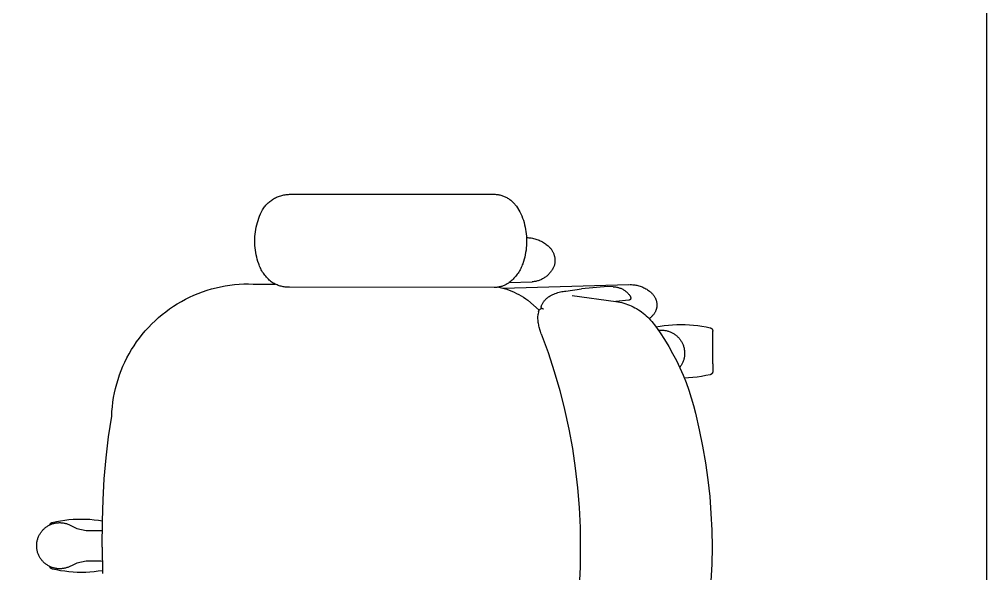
# Model space of a CAD drawing. Header units: inches. Extents: x 4 to 2210, y 3 to 2073.
# Drawn here: x 1208.92 to 1239.26, y 1968.2 to 1985.59 of the extents above; entities that cross this region are included whole.
import ezdxf

# ---------------------------------------------------------------- set-up
doc = ezdxf.new("R2010")
doc.units = ezdxf.units.IN
doc.header["$MEASUREMENT"] = 0
doc.layers.add('Planon_construction', color=253, linetype='Continuous')
doc.layers.add('Planon_workspace', color=210, linetype='Continuous')

# ---------------------------------------------------------------- blocks, each defined once
blk = doc.blocks.new('8 person table')
at = {"layer": 'Planon_construction'}
for p, q in [((654.43, 1049.64, 0), (655.03, 1050.01, 0)), ((655.03, 1050.01, 0), (655.64, 1050.36, 0)), ((655.64, 1050.36, 0), (656.26, 1050.69, 0)), ((656.26, 1050.69, 0), (656.89, 1050.99, 0)), ((656.89, 1050.99, 0), (657.53, 1051.28, 0)), ((657.53, 1051.28, 0), (658.18, 1051.54, 0)), ((658.18, 1051.54, 0), (658.84, 1051.77, 0)), ((658.84, 1051.77, 0), (659.51, 1051.99, 0)), ((659.51, 1051.99, 0), (660.18, 1052.18, 0)), ((660.18, 1052.18, 0), (660.86, 1052.35, 0)), ((660.86, 1052.35, 0), (661.55, 1052.5, 0)), ((661.55, 1052.5, 0), (662.24, 1052.62, 0)), ((662.24, 1052.62, 0), (662.93, 1052.71, 0)), ((662.93, 1052.71, 0), (663.63, 1052.79, 0)), ((663.63, 1052.79, 0), (664.33, 1052.84, 0)), ((664.33, 1052.84, 0), (665.03, 1052.86, 0)), ((665.03, 1052.86, 0), (793.5, 1052.91, 0)), ((793.5, 1052.91, 0), (794.08, 1052.89, 0)), ((794.08, 1052.89, 0), (794.67, 1052.84, 0)), ((794.67, 1052.84, 0), (795.25, 1052.78, 0)), ((795.25, 1052.78, 0), (795.83, 1052.69, 0)), ((795.83, 1052.69, 0), (796.4, 1052.59, 0)), ((796.4, 1052.59, 0), (796.98, 1052.46, 0)), ((796.98, 1052.46, 0), (797.55, 1052.32, 0)), ((797.55, 1052.32, 0), (798.11, 1052.16, 0)), ((798.11, 1052.16, 0), (798.67, 1051.97, 0)), ((798.67, 1051.97, 0), (799.22, 1051.77, 0)), ((799.22, 1051.77, 0), (799.76, 1051.56, 0)), ((799.76, 1051.56, 0), (800.3, 1051.32, 0)), ((800.3, 1051.32, 0), (800.82, 1051.07, 0)), ((800.82, 1051.07, 0), (801.34, 1050.79, 0)), ((801.34, 1050.79, 0), (801.85, 1050.5, 0)), ((801.85, 1050.5, 0), (802.35, 1050.2, 0)), ((802.35, 1050.2, 0), (802.84, 1049.87, 0)), ((802.84, 1049.87, 0), (803.32, 1049.53, 0)), ((648.11, 1043.18, 0), (648.49, 1043.77, 0)), ((648.49, 1043.77, 0), (648.89, 1044.35, 0)), ((648.89, 1044.35, 0), (649.3, 1044.91, 0)), ((649.3, 1044.91, 0), (649.74, 1045.46, 0)), ((649.74, 1045.46, 0), (650.19, 1046, 0)), ((650.19, 1046, 0), (650.67, 1046.52, 0)), ((650.67, 1046.52, 0), (651.16, 1047.02, 0)), ((651.16, 1047.02, 0), (651.66, 1047.5, 0)), ((651.66, 1047.5, 0), (652.19, 1047.97, 0)), ((652.19, 1047.97, 0), (652.73, 1048.41, 0)), ((652.73, 1048.41, 0), (653.28, 1048.84, 0)), ((653.28, 1048.84, 0), (653.85, 1049.25, 0)), ((653.85, 1049.25, 0), (654.43, 1049.64, 0)), ((803.32, 1049.53, 0), (803.78, 1049.18, 0)), ((803.78, 1049.18, 0), (804.24, 1048.81, 0)), ((804.24, 1048.81, 0), (804.68, 1048.42, 0)), ((804.68, 1048.42, 0), (805.1, 1048.02, 0)), ((805.1, 1048.02, 0), (805.52, 1047.61, 0)), ((805.52, 1047.61, 0), (805.92, 1047.18, 0)), ((805.92, 1047.18, 0), (806.3, 1046.74, 0)), ((806.3, 1046.74, 0), (806.67, 1046.28, 0)), ((806.67, 1046.28, 0), (807.03, 1045.82, 0)), ((807.03, 1045.82, 0), (807.37, 1045.34, 0)), ((807.37, 1045.34, 0), (809.51, 1041.96, 0)), ((645.28, 1036.48, 0), (645.75, 1037.86, 0)), ((645.75, 1037.86, 0), (646.27, 1039.22, 0)), ((646.27, 1039.22, 0), (646.84, 1040.56, 0)), ((646.84, 1040.56, 0), (647.46, 1041.88, 0)), ((647.46, 1041.88, 0), (648.11, 1043.18, 0)), ((809.51, 1041.96, 0), (810.13, 1040.63, 0)), ((810.13, 1040.63, 0), (810.7, 1039.29, 0)), ((810.7, 1039.29, 0), (811.22, 1037.93, 0)), ((811.22, 1037.93, 0), (811.7, 1036.55, 0)), ((643.88, 1030.83, 0), (644.15, 1032.26, 0)), ((644.15, 1032.26, 0), (644.48, 1033.68, 0)), ((644.48, 1033.68, 0), (644.86, 1035.09, 0)), ((644.86, 1035.09, 0), (645.28, 1036.48, 0)), ((811.7, 1036.55, 0), (812.13, 1035.15, 0)), ((812.13, 1035.15, 0), (812.51, 1033.74, 0)), ((812.51, 1033.74, 0), (812.84, 1032.32, 0)), ((812.84, 1032.32, 0), (813.12, 1030.89, 0)), ((643.26, 1025.04, 0), (643.34, 1026.5, 0)), ((643.34, 1026.5, 0), (643.47, 1027.95, 0)), ((643.47, 1027.95, 0), (643.65, 1029.39, 0)), ((643.65, 1029.39, 0), (643.88, 1030.83, 0)), ((813.12, 1030.89, 0), (813.35, 1029.44, 0)), ((813.35, 1029.44, 0), (813.53, 1028, 0)), ((813.53, 1028, 0), (813.66, 1026.54, 0)), ((813.66, 1026.54, 0), (813.74, 1025.08, 0)), ((813.71, 1025.73, 0), (814.45, 1025.7, 0)), ((814.45, 1025.7, 0), (815.19, 1025.64, 0)), ((815.19, 1025.64, 0), (815.92, 1025.56, 0)), ((815.92, 1025.56, 0), (816.66, 1025.46, 0)), ((816.66, 1025.46, 0), (817.39, 1025.33, 0)), ((643.24, 1023.59, 0), (643.26, 1025.04, 0)), ((643.26, 1022.13, 0), (643.24, 1023.59, 0)), ((643.34, 1020.68, 0), (643.26, 1022.13, 0)), ((643.46, 1019.23, 0), (643.34, 1020.68, 0)), ((813.67, 1020.71, 0), (813.54, 1019.25, 0)), ((813.74, 1022.16, 0), (813.67, 1020.71, 0)), ((813.74, 1025.08, 0), (813.76, 1023.62, 0)), ((813.76, 1023.62, 0), (813.74, 1022.16, 0)), ((817.39, 1025.33, 0), (818.11, 1025.17, 0)), ((818.11, 1025.17, 0), (818.83, 1024.99, 0)), ((818.83, 1024.99, 0), (819.54, 1024.78, 0)), ((819.54, 1024.78, 0), (820.25, 1024.55, 0)), ((820.25, 1024.55, 0), (820.94, 1024.3, 0)), ((820.94, 1024.3, 0), (821.63, 1024.02, 0)), ((821.63, 1024.02, 0), (822.31, 1023.72, 0)), ((822.31, 1023.72, 0), (822.98, 1023.39, 0)), ((822.98, 1023.39, 0), (823.63, 1023.05, 0)), ((823.63, 1023.05, 0), (824.27, 1022.68, 0)), ((824.27, 1022.68, 0), (824.9, 1022.29, 0)), ((824.9, 1022.29, 0), (825.52, 1021.87, 0)), ((825.52, 1021.87, 0), (826.12, 1021.44, 0)), ((826.12, 1021.44, 0), (826.7, 1020.98, 0)), ((826.7, 1020.98, 0), (827.27, 1020.51, 0)), ((827.27, 1020.51, 0), (827.6, 1020.21, 0)), ((827.6, 1020.21, 0), (827.91, 1019.9, 0)), ((827.91, 1019.9, 0), (828.21, 1019.58, 0)), ((828.21, 1019.58, 0), (828.5, 1019.25, 0)), ((643.64, 1017.78, 0), (643.46, 1019.23, 0)), ((643.86, 1016.34, 0), (643.64, 1017.78, 0)), ((644.14, 1014.91, 0), (643.86, 1016.34, 0)), ((644.46, 1013.49, 0), (644.14, 1014.91, 0)), ((644.83, 1012.08, 0), (644.46, 1013.49, 0)), ((812.55, 1013.5, 0), (812.17, 1012.09, 0)), ((812.87, 1014.92, 0), (812.55, 1013.5, 0)), ((813.15, 1016.36, 0), (812.87, 1014.92, 0)), ((813.37, 1017.8, 0), (813.15, 1016.36, 0)), ((813.54, 1019.25, 0), (813.37, 1017.8, 0)), ((828.5, 1019.25, 0), (828.78, 1018.91, 0)), ((828.78, 1018.91, 0), (829.05, 1018.56, 0)), ((829.05, 1018.56, 0), (829.31, 1018.2, 0)), ((829.31, 1018.2, 0), (829.55, 1017.83, 0)), ((829.55, 1017.83, 0), (829.79, 1017.46, 0)), ((829.79, 1017.46, 0), (830.01, 1017.08, 0)), ((830.01, 1017.08, 0), (830.21, 1016.69, 0)), ((830.21, 1016.69, 0), (830.41, 1016.29, 0)), ((830.41, 1016.29, 0), (830.59, 1015.89, 0)), ((830.59, 1015.89, 0), (830.75, 1015.48, 0)), ((830.75, 1015.48, 0), (830.91, 1015.07, 0)), ((830.91, 1015.07, 0), (831.02, 1014.71, 0)), ((831.02, 1014.71, 0), (831.13, 1014.35, 0)), ((831.13, 1014.35, 0), (831.22, 1013.98, 0)), ((831.22, 1013.98, 0), (831.3, 1013.62, 0)), ((831.3, 1013.62, 0), (831.37, 1013.25, 0)), ((645.25, 1010.69, 0), (644.83, 1012.08, 0)), ((645.72, 1009.31, 0), (645.25, 1010.69, 0)), ((646, 1008.54, 0), (645.72, 1009.31, 0)), ((646.29, 1007.77, 0), (646, 1008.54, 0)), ((646.62, 1007.02, 0), (646.29, 1007.77, 0)), ((810.71, 1007.77, 0), (810.38, 1007.02, 0)), ((811.01, 1008.54, 0), (810.71, 1007.77, 0)), ((811.28, 1009.31, 0), (811.01, 1008.54, 0)), ((811.75, 1010.69, 0), (811.28, 1009.31, 0)), ((812.17, 1012.09, 0), (811.75, 1010.69, 0)), ((830.92, 1007.68, 0), (830.79, 1007.33, 0)), ((831.03, 1008.04, 0), (830.92, 1007.68, 0)), ((831.14, 1008.4, 0), (831.03, 1008.04, 0)), ((831.23, 1008.77, 0), (831.14, 1008.4, 0)), ((831.31, 1009.13, 0), (831.23, 1008.77, 0)), ((831.38, 1009.5, 0), (831.31, 1009.13, 0)), ((831.37, 1013.25, 0), (831.43, 1012.87, 0)), ((831.43, 1009.87, 0), (831.38, 1009.5, 0)), ((831.43, 1012.87, 0), (831.47, 1012.5, 0)), ((831.48, 1010.25, 0), (831.43, 1009.87, 0)), ((831.47, 1012.5, 0), (831.51, 1012.13, 0)), ((831.51, 1010.62, 0), (831.48, 1010.25, 0)), ((831.51, 1012.13, 0), (831.52, 1011.75, 0)), ((831.53, 1011, 0), (831.51, 1010.62, 0)), ((831.52, 1011.75, 0), (831.53, 1011.37, 0)), ((831.53, 1011.37, 0), (831.53, 1011, 0)), ((646.97, 1006.27, 0), (646.62, 1007.02, 0)), ((647.34, 1005.54, 0), (646.97, 1006.27, 0)), ((647.74, 1004.83, 0), (647.34, 1005.54, 0)), ((648.16, 1004.12, 0), (647.74, 1004.83, 0)), ((648.61, 1003.43, 0), (648.16, 1004.12, 0)), ((649.08, 1002.76, 0), (648.61, 1003.43, 0)), ((649.57, 1002.1, 0), (649.08, 1002.76, 0)), ((650.08, 1001.46, 0), (649.57, 1002.1, 0)), ((650.62, 1000.84, 0), (650.08, 1001.46, 0)), ((806.92, 1001.46, 0), (806.39, 1000.84, 0)), ((807.43, 1002.1, 0), (806.92, 1001.46, 0)), ((807.92, 1002.76, 0), (807.43, 1002.1, 0)), ((808.39, 1003.43, 0), (807.92, 1002.76, 0)), ((808.84, 1004.12, 0), (808.39, 1003.43, 0)), ((809.26, 1004.83, 0), (808.84, 1004.12, 0)), ((809.66, 1005.54, 0), (809.26, 1004.83, 0)), ((810.03, 1006.27, 0), (809.66, 1005.54, 0)), ((810.38, 1007.02, 0), (810.03, 1006.27, 0)), ((825.94, 1001.25, 0), (825.5, 1000.92, 0)), ((826.38, 1001.6, 0), (825.94, 1001.25, 0)), ((826.8, 1001.95, 0), (826.38, 1001.6, 0)), ((827.2, 1002.33, 0), (826.8, 1001.95, 0)), ((827.6, 1002.71, 0), (827.2, 1002.33, 0)), ((827.98, 1003.11, 0), (827.6, 1002.71, 0)), ((828.35, 1003.52, 0), (827.98, 1003.11, 0)), ((828.7, 1003.95, 0), (828.35, 1003.52, 0)), ((829.04, 1004.38, 0), (828.7, 1003.95, 0)), ((829.36, 1004.83, 0), (829.04, 1004.38, 0)), ((829.67, 1005.29, 0), (829.36, 1004.83, 0)), ((829.97, 1005.75, 0), (829.67, 1005.29, 0)), ((830.24, 1006.23, 0), (829.97, 1005.75, 0)), ((830.5, 1006.72, 0), (830.24, 1006.23, 0)), ((830.75, 1007.21, 0), (830.5, 1006.72, 0)), ((621.8, 994.87, 0), (624.68, 995.41, 0)), ((624.68, 995.41, 0), (627.57, 995.86, 0)), ((627.57, 995.86, 0), (630.48, 996.21, 0)), ((630.48, 996.21, 0), (633.41, 996.46, 0)), ((633.41, 996.46, 0), (636.33, 996.61, 0)), ((636.33, 996.61, 0), (639.26, 996.65, 0)), ((639.26, 996.65, 0), (642.2, 996.6, 0)), ((642.2, 996.6, 0), (645.12, 996.45, 0)), ((645.12, 996.45, 0), (656.08, 996.49, 0)), ((651.17, 1000.24, 0), (650.62, 1000.84, 0)), ((651.75, 999.65, 0), (651.17, 1000.24, 0)), ((652.34, 999.09, 0), (651.75, 999.65, 0)), ((652.96, 998.54, 0), (652.34, 999.09, 0)), ((653.59, 998.02, 0), (652.96, 998.54, 0)), ((654.24, 997.51, 0), (653.59, 998.02, 0)), ((654.81, 997.17, 0), (654.24, 997.51, 0)), ((655.39, 996.84, 0), (654.81, 997.17, 0)), ((655.99, 996.54, 0), (655.39, 996.84, 0)), ((656.59, 996.26, 0), (655.99, 996.54, 0)), ((657.2, 995.99, 0), (656.59, 996.26, 0)), ((657.83, 995.75, 0), (657.2, 995.99, 0)), ((658.46, 995.53, 0), (657.83, 995.75, 0)), ((659.09, 995.33, 0), (658.46, 995.53, 0)), ((659.74, 995.15, 0), (659.09, 995.33, 0)), ((660.39, 994.99, 0), (659.74, 995.15, 0)), ((798.13, 995.13, 0), (797.63, 994.98, 0)), ((798.63, 995.29, 0), (798.13, 995.13, 0)), ((799.12, 995.47, 0), (798.63, 995.29, 0)), ((799.03, 994.02, 0), (877.85, 996.2, 0)), ((799.61, 995.67, 0), (799.12, 995.47, 0)), ((800.08, 995.89, 0), (799.61, 995.67, 0)), ((800.55, 996.12, 0), (800.08, 995.89, 0)), ((801.01, 996.37, 0), (800.55, 996.12, 0)), ((801.47, 996.63, 0), (801.01, 996.37, 0)), ((801.91, 996.91, 0), (801.47, 996.63, 0)), ((802.34, 997.2, 0), (801.91, 996.91, 0)), ((802.77, 997.51, 0), (802.34, 997.2, 0)), ((803.41, 998.02, 0), (802.77, 997.51, 0)), ((802.77, 997.51, 0), (817.3, 997.94, 0)), ((804.05, 998.54, 0), (803.41, 998.02, 0)), ((804.66, 999.09, 0), (804.05, 998.54, 0)), ((805.25, 999.65, 0), (804.66, 999.09, 0)), ((805.83, 1000.24, 0), (805.25, 999.65, 0)), ((806.39, 1000.84, 0), (805.83, 1000.24, 0)), ((817.85, 998, 0), (817.3, 997.94, 0)), ((818.4, 998.07, 0), (817.85, 998, 0)), ((818.94, 998.15, 0), (818.4, 998.07, 0)), ((819.49, 998.26, 0), (818.94, 998.15, 0)), ((820.02, 998.39, 0), (819.49, 998.26, 0)), ((820.56, 998.53, 0), (820.02, 998.39, 0)), ((821.08, 998.69, 0), (820.56, 998.53, 0)), ((821.61, 998.87, 0), (821.08, 998.69, 0)), ((822.12, 999.07, 0), (821.61, 998.87, 0)), ((822.63, 999.28, 0), (822.12, 999.07, 0)), ((823.13, 999.52, 0), (822.63, 999.28, 0)), ((823.62, 999.76, 0), (823.13, 999.52, 0)), ((824.11, 1000.03, 0), (823.62, 999.76, 0)), ((824.58, 1000.31, 0), (824.11, 1000.03, 0)), ((825.05, 1000.61, 0), (824.58, 1000.31, 0)), ((825.5, 1000.92, 0), (825.05, 1000.61, 0)), ((878.31, 996.2, 0), (878.97, 996.21, 0)), ((878.97, 996.21, 0), (879.64, 996.19, 0)), ((879.64, 996.19, 0), (880.31, 996.16, 0)), ((880.31, 996.16, 0), (880.97, 996.1, 0)), ((880.97, 996.1, 0), (881.63, 996.01, 0)), ((881.63, 996.01, 0), (882.29, 995.91, 0)), ((882.29, 995.91, 0), (882.95, 995.78, 0)), ((882.95, 995.78, 0), (883.6, 995.63, 0)), ((883.6, 995.63, 0), (884.24, 995.46, 0)), ((884.24, 995.46, 0), (884.88, 995.26, 0)), ((884.88, 995.26, 0), (885.51, 995.05, 0)), ((602.39, 988.35, 0), (605.06, 989.56, 0)), ((605.06, 989.56, 0), (607.77, 990.68, 0)), ((607.77, 990.68, 0), (610.51, 991.71, 0)), ((610.51, 991.71, 0), (613.29, 992.64, 0)), ((613.29, 992.64, 0), (616.1, 993.48, 0)), ((616.1, 993.48, 0), (618.94, 994.22, 0)), ((618.94, 994.22, 0), (621.8, 994.87, 0)), ((661.04, 994.86, 0), (660.39, 994.99, 0)), ((661.7, 994.74, 0), (661.04, 994.86, 0)), ((662.36, 994.65, 0), (661.7, 994.74, 0)), ((663.02, 994.58, 0), (662.36, 994.65, 0)), ((663.69, 994.54, 0), (663.02, 994.58, 0)), ((664.36, 994.52, 0), (663.69, 994.54, 0)), ((665.02, 994.52, 0), (664.36, 994.52, 0)), ((793.49, 994.44, 0), (665.02, 994.52, 0)), ((794.01, 994.44, 0), (793.49, 994.44, 0)), ((794.54, 994.46, 0), (794.01, 994.44, 0)), ((795.06, 994.51, 0), (794.54, 994.46, 0)), ((795.58, 994.56, 0), (795.06, 994.51, 0)), ((796.1, 994.64, 0), (795.58, 994.56, 0)), ((796.61, 994.74, 0), (796.1, 994.64, 0)), ((796.43, 994.7, 0), (798.05, 994.29, 0)), ((797.12, 994.85, 0), (796.61, 994.74, 0)), ((797.63, 994.98, 0), (797.12, 994.85, 0)), ((798.05, 994.29, 0), (799.66, 993.83, 0)), ((799.66, 993.83, 0), (801.25, 993.32, 0)), ((801.25, 993.32, 0), (802.83, 992.75, 0)), ((802.83, 992.75, 0), (804.38, 992.13, 0)), ((804.38, 992.13, 0), (805.91, 991.46, 0)), ((805.91, 991.46, 0), (807.42, 990.74, 0)), ((807.42, 990.74, 0), (808.91, 989.97, 0)), ((808.91, 989.97, 0), (810.36, 989.15, 0)), ((810.36, 989.15, 0), (811.79, 988.28, 0)), ((827.85, 988.72, 0), (828.59, 989.15, 0)), ((828.59, 989.15, 0), (829.35, 989.56, 0)), ((829.35, 989.56, 0), (830.12, 989.94, 0)), ((830.12, 989.94, 0), (830.9, 990.29, 0)), ((830.9, 990.29, 0), (831.69, 990.61, 0)), ((831.69, 990.61, 0), (832.49, 990.91, 0)), ((832.49, 990.91, 0), (833.31, 991.18, 0)), ((833.31, 991.18, 0), (834.13, 991.42, 0)), ((834.13, 991.42, 0), (834.96, 991.64, 0)), ((834.96, 991.64, 0), (835.79, 991.82, 0)), ((835.79, 991.82, 0), (836.64, 991.98, 0)), ((836.64, 991.98, 0), (837.48, 992.11, 0)), ((837.48, 992.11, 0), (838.33, 992.21, 0)), ((838.33, 992.21, 0), (848.19, 993.49, 0)), ((842.23, 989.4, 0), (869.8, 985.72, 0)), ((864.8, 995.06, 0), (848.19, 993.49, 0)), ((868.14, 994.93, 0), (864.8, 995.06, 0)), ((868.14, 994.93, 0), (868.62, 994.9, 0)), ((868.62, 994.9, 0), (869.09, 994.85, 0)), ((869.09, 994.85, 0), (869.56, 994.79, 0)), ((869.56, 994.79, 0), (870.03, 994.71, 0)), ((870.03, 994.71, 0), (870.5, 994.61, 0)), ((870.5, 994.61, 0), (870.96, 994.5, 0)), ((870.96, 994.5, 0), (871.41, 994.37, 0)), ((871.41, 994.37, 0), (871.87, 994.22, 0)), ((871.87, 994.22, 0), (872.32, 994.06, 0)), ((872.32, 994.06, 0), (872.76, 993.89, 0)), ((872.76, 993.89, 0), (873.19, 993.7, 0)), ((873.19, 993.7, 0), (873.62, 993.49, 0)), ((873.62, 993.49, 0), (874.04, 993.27, 0)), ((874.04, 993.27, 0), (874.46, 993.04, 0)), ((874.46, 993.04, 0), (874.86, 992.79, 0)), ((874.86, 992.79, 0), (875.26, 992.53, 0)), ((875.26, 992.53, 0), (875.65, 992.25, 0)), ((875.65, 992.25, 0), (876.02, 991.96, 0)), ((876.02, 991.96, 0), (876.39, 991.66, 0)), ((876.39, 991.66, 0), (876.75, 991.35, 0)), ((876.75, 991.35, 0), (877.09, 991.02, 0)), ((877.09, 991.02, 0), (877.43, 990.68, 0)), ((877.43, 990.68, 0), (877.75, 990.33, 0)), ((877.75, 990.33, 0), (878.06, 989.97, 0)), ((878.06, 989.97, 0), (878.36, 989.6, 0)), ((878.36, 989.6, 0), (878.64, 989.22, 0)), ((878.64, 989.22, 0), (878.69, 989.14, 0)), ((878.69, 989.14, 0), (878.73, 989.07, 0)), ((878.73, 989.07, 0), (878.77, 988.99, 0)), ((885.51, 995.05, 0), (886.14, 994.81, 0)), ((886.14, 994.81, 0), (886.75, 994.55, 0)), ((886.75, 994.55, 0), (887.36, 994.27, 0)), ((887.36, 994.27, 0), (887.95, 993.97, 0)), ((887.95, 993.97, 0), (888.54, 993.64, 0)), ((888.54, 993.64, 0), (889.11, 993.3, 0)), ((889.11, 993.3, 0), (889.67, 992.94, 0)), ((889.67, 992.94, 0), (890.22, 992.56, 0)), ((890.22, 992.56, 0), (890.76, 992.16, 0)), ((890.76, 992.16, 0), (891.28, 991.75, 0)), ((891.28, 991.75, 0), (891.57, 991.51, 0)), ((891.57, 991.51, 0), (891.85, 991.26, 0)), ((891.85, 991.26, 0), (892.13, 991.01, 0)), ((892.13, 991.01, 0), (892.39, 990.74, 0)), ((892.39, 990.74, 0), (892.65, 990.47, 0)), ((892.65, 990.47, 0), (892.9, 990.18, 0)), ((892.9, 990.18, 0), (893.14, 989.89, 0)), ((893.14, 989.89, 0), (893.37, 989.59, 0)), ((893.37, 989.59, 0), (893.58, 989.29, 0)), ((893.58, 989.29, 0), (893.79, 988.97, 0)), ((592.17, 982.61, 0), (594.65, 984.17, 0)), ((594.65, 984.17, 0), (597.18, 985.65, 0)), ((597.18, 985.65, 0), (599.76, 987.05, 0)), ((599.76, 987.05, 0), (602.39, 988.35, 0)), ((811.79, 988.28, 0), (813.19, 987.37, 0)), ((813.19, 987.37, 0), (814.56, 986.41, 0)), ((814.56, 986.41, 0), (821.64, 980.19, 0)), ((823.03, 982.78, 0), (823.18, 983.16, 0)), ((823.18, 983.16, 0), (823.34, 983.54, 0)), ((823.34, 983.54, 0), (823.51, 983.91, 0)), ((823.51, 983.91, 0), (823.7, 984.27, 0)), ((823.7, 984.27, 0), (823.9, 984.63, 0)), ((823.9, 984.63, 0), (824.12, 984.98, 0)), ((824.12, 984.98, 0), (824.34, 985.32, 0)), ((824.34, 985.32, 0), (824.58, 985.66, 0)), ((824.58, 985.66, 0), (824.82, 985.99, 0)), ((824.82, 985.99, 0), (825.08, 986.31, 0)), ((825.08, 986.31, 0), (825.35, 986.61, 0)), ((825.35, 986.61, 0), (825.63, 986.91, 0)), ((825.63, 986.91, 0), (825.92, 987.2, 0)), ((825.92, 987.2, 0), (826.22, 987.48, 0)), ((826.22, 987.48, 0), (826.53, 987.75, 0)), ((826.53, 987.75, 0), (826.85, 988.01, 0)), ((826.85, 988.01, 0), (827.17, 988.26, 0)), ((827.17, 988.26, 0), (827.51, 988.5, 0)), ((827.51, 988.5, 0), (827.85, 988.72, 0)), ((877.91, 986.47, 0), (869.8, 985.72, 0)), ((869.8, 985.72, 0), (871.04, 985.51, 0)), ((871.04, 985.51, 0), (872.27, 985.26, 0)), ((872.27, 985.26, 0), (873.49, 984.96, 0)), ((873.49, 984.96, 0), (874.7, 984.63, 0)), ((874.7, 984.63, 0), (875.9, 984.25, 0)), ((875.9, 984.25, 0), (877.09, 983.83, 0)), ((877.09, 983.83, 0), (878.26, 983.37, 0)), ((877.95, 986.47, 0), (877.91, 986.47, 0)), ((878, 986.47, 0), (877.95, 986.47, 0)), ((878.04, 986.48, 0), (878, 986.47, 0)), ((878.08, 986.49, 0), (878.04, 986.48, 0)), ((878.12, 986.5, 0), (878.08, 986.49, 0)), ((878.16, 986.51, 0), (878.12, 986.5, 0)), ((878.2, 986.52, 0), (878.16, 986.51, 0)), ((878.24, 986.53, 0), (878.2, 986.52, 0)), ((878.28, 986.55, 0), (878.24, 986.53, 0)), ((878.26, 983.37, 0), (879.41, 982.87, 0)), ((878.31, 986.56, 0), (878.28, 986.55, 0)), ((878.35, 986.58, 0), (878.31, 986.56, 0)), ((878.39, 986.6, 0), (878.35, 986.58, 0)), ((878.43, 986.62, 0), (878.39, 986.6, 0)), ((878.46, 986.64, 0), (878.43, 986.62, 0)), ((878.5, 986.66, 0), (878.46, 986.64, 0)), ((878.53, 986.68, 0), (878.5, 986.66, 0)), ((878.57, 986.71, 0), (878.53, 986.68, 0)), ((878.6, 986.73, 0), (878.57, 986.71, 0)), ((878.63, 986.76, 0), (878.6, 986.73, 0)), ((878.66, 986.79, 0), (878.63, 986.76, 0)), ((878.69, 986.82, 0), (878.66, 986.79, 0)), ((878.72, 986.85, 0), (878.69, 986.82, 0)), ((878.75, 986.88, 0), (878.72, 986.85, 0)), ((878.78, 986.91, 0), (878.75, 986.88, 0)), ((878.77, 988.99, 0), (878.81, 988.91, 0)), ((878.8, 986.94, 0), (878.78, 986.91, 0)), ((878.83, 986.97, 0), (878.8, 986.94, 0)), ((878.81, 988.91, 0), (878.85, 988.82, 0)), ((878.85, 987.01, 0), (878.83, 986.97, 0)), ((878.85, 988.82, 0), (878.88, 988.74, 0)), ((878.87, 987.04, 0), (878.85, 987.01, 0)), ((878.89, 987.08, 0), (878.87, 987.04, 0)), ((878.88, 988.74, 0), (878.91, 988.66, 0)), ((878.91, 987.11, 0), (878.89, 987.08, 0)), ((878.91, 988.66, 0), (878.94, 988.57, 0)), ((878.93, 987.15, 0), (878.91, 987.11, 0)), ((878.95, 987.19, 0), (878.93, 987.15, 0)), ((878.94, 988.57, 0), (878.96, 988.48, 0)), ((878.97, 987.23, 0), (878.95, 987.19, 0)), ((878.96, 988.48, 0), (878.98, 988.4, 0)), ((878.98, 987.27, 0), (878.97, 987.23, 0)), ((878.98, 988.4, 0), (879, 988.31, 0)), ((878.99, 987.31, 0), (878.98, 987.27, 0)), ((879.01, 987.35, 0), (878.99, 987.31, 0)), ((879, 988.31, 0), (879.02, 988.22, 0)), ((879.02, 987.39, 0), (879.01, 987.35, 0)), ((879.02, 988.22, 0), (879.03, 988.13, 0)), ((879.03, 987.43, 0), (879.02, 987.39, 0)), ((879.03, 988.13, 0), (879.04, 988.04, 0)), ((879.04, 987.47, 0), (879.03, 987.43, 0)), ((879.04, 988.04, 0), (879.05, 987.96, 0)), ((879.05, 987.6, 0), (879.04, 987.51, 0)), ((879.04, 987.51, 0), (879.04, 987.47, 0)), ((879.05, 987.96, 0), (879.05, 987.87, 0)), ((879.05, 987.87, 0), (879.06, 987.78, 0)), ((879.06, 987.78, 0), (879.05, 987.69, 0)), ((879.05, 987.69, 0), (879.05, 987.6, 0)), ((893.79, 988.97, 0), (893.99, 988.65, 0)), ((893.99, 988.65, 0), (894.17, 988.32, 0)), ((894.17, 988.32, 0), (894.35, 987.99, 0)), ((894.35, 987.99, 0), (894.51, 987.65, 0)), ((894.51, 987.65, 0), (894.66, 987.31, 0)), ((894.66, 987.31, 0), (894.8, 986.96, 0)), ((894.8, 986.96, 0), (894.93, 986.61, 0)), ((894.93, 986.61, 0), (895.04, 986.25, 0)), ((895.04, 986.25, 0), (895.15, 985.89, 0)), ((895.15, 985.89, 0), (895.24, 985.52, 0)), ((895.24, 985.52, 0), (895.32, 985.15, 0)), ((895.32, 985.15, 0), (895.38, 984.78, 0)), ((895.38, 984.78, 0), (895.44, 984.41, 0)), ((895.44, 984.41, 0), (895.48, 984.04, 0)), ((895.49, 983.13, 0), (895.47, 982.83, 0)), ((895.48, 984.04, 0), (895.49, 983.74, 0)), ((895.49, 983.74, 0), (895.49, 983.43, 0)), ((895.49, 983.43, 0), (895.49, 983.13, 0)), ((582.84, 975.53, 0), (585.08, 977.41, 0)), ((585.08, 977.41, 0), (587.39, 979.23, 0)), ((587.39, 979.23, 0), (589.75, 980.96, 0)), ((589.75, 980.96, 0), (592.17, 982.61, 0)), ((820.87, 976.22, 0), (820.9, 976.96, 0)), ((820.9, 976.96, 0), (820.95, 977.7, 0)), ((821.22, 979.38, 0), (820.95, 977.7, 0)), ((821.22, 979.37, 0), (821.26, 979.47, 0)), ((821.26, 979.47, 0), (821.3, 979.57, 0)), ((821.3, 979.57, 0), (821.34, 979.67, 0)), ((821.34, 979.67, 0), (821.38, 979.76, 0)), ((821.38, 979.76, 0), (821.43, 979.86, 0)), ((821.43, 979.86, 0), (821.48, 979.95, 0)), ((821.48, 979.95, 0), (821.53, 980.04, 0)), ((821.53, 980.04, 0), (821.59, 980.13, 0)), ((821.59, 980.13, 0), (821.65, 980.21, 0)), ((821.65, 980.21, 0), (821.72, 980.3, 0)), ((821.72, 980.3, 0), (821.78, 980.38, 0)), ((821.78, 980.38, 0), (821.85, 980.46, 0)), ((821.85, 980.46, 0), (821.92, 980.54, 0)), ((821.92, 980.54, 0), (822, 980.61, 0)), ((822, 980.61, 0), (822.07, 980.68, 0)), ((822.07, 980.68, 0), (822.15, 980.75, 0)), ((822.15, 980.75, 0), (822.23, 980.82, 0)), ((822.23, 980.82, 0), (822.32, 980.88, 0)), ((822.32, 980.88, 0), (822.4, 980.95, 0)), ((822.4, 980.95, 0), (822.49, 981, 0)), ((822.49, 981, 0), (822.58, 981.06, 0)), ((822.58, 981.06, 0), (822.67, 981.11, 0)), ((822.67, 981.11, 0), (822.76, 981.16, 0)), ((822.76, 981.16, 0), (822.86, 981.2, 0)), ((822.86, 981.2, 0), (822.96, 981.25, 0)), ((822.89, 982.39, 0), (823.03, 982.78, 0)), ((822.89, 982.35, 0), (822.89, 982.39, 0)), ((822.89, 982.3, 0), (822.89, 982.35, 0)), ((822.89, 982.25, 0), (822.89, 982.3, 0)), ((822.89, 982.2, 0), (822.89, 982.25, 0)), ((822.89, 982.16, 0), (822.89, 982.2, 0)), ((822.9, 982.11, 0), (822.89, 982.16, 0)), ((822.9, 982.07, 0), (822.9, 982.11, 0)), ((822.91, 982.02, 0), (822.9, 982.07, 0)), ((822.92, 981.97, 0), (822.91, 982.02, 0)), ((822.93, 981.93, 0), (822.92, 981.97, 0)), ((822.95, 981.88, 0), (822.93, 981.93, 0)), ((822.96, 981.84, 0), (822.95, 981.88, 0)), ((822.98, 981.79, 0), (822.96, 981.84, 0)), ((822.96, 981.25, 0), (823.05, 981.29, 0)), ((822.99, 981.75, 0), (822.98, 981.79, 0)), ((823.01, 981.71, 0), (822.99, 981.75, 0)), ((823.03, 981.67, 0), (823.01, 981.71, 0)), ((823.06, 981.62, 0), (823.03, 981.67, 0)), ((823.05, 981.29, 0), (823.15, 981.32, 0)), ((823.08, 981.58, 0), (823.06, 981.62, 0)), ((823.1, 981.54, 0), (823.08, 981.58, 0)), ((823.13, 981.5, 0), (823.1, 981.54, 0)), ((823.16, 981.47, 0), (823.13, 981.5, 0)), ((823.15, 981.32, 0), (823.25, 981.35, 0)), ((823.19, 981.43, 0), (823.16, 981.47, 0)), ((823.22, 981.39, 0), (823.19, 981.43, 0)), ((823.25, 981.36, 0), (823.22, 981.39, 0)), ((823.28, 981.32, 0), (823.25, 981.36, 0)), ((823.31, 981.29, 0), (823.28, 981.32, 0)), ((823.35, 981.26, 0), (823.31, 981.29, 0)), ((823.38, 981.23, 0), (823.35, 981.26, 0)), ((823.42, 981.2, 0), (823.38, 981.23, 0)), ((823.46, 981.17, 0), (823.42, 981.2, 0)), ((823.5, 981.15, 0), (823.46, 981.17, 0)), ((823.54, 981.12, 0), (823.5, 981.15, 0)), ((823.58, 981.1, 0), (823.54, 981.12, 0)), ((823.62, 981.07, 0), (823.58, 981.1, 0)), ((823.66, 981.05, 0), (823.62, 981.07, 0)), ((823.7, 981.03, 0), (823.66, 981.05, 0)), ((823.75, 981.02, 0), (823.7, 981.03, 0)), ((823.79, 981, 0), (823.75, 981.02, 0)), ((823.83, 980.98, 0), (823.79, 981, 0)), ((823.88, 980.97, 0), (823.83, 980.98, 0)), ((823.92, 980.96, 0), (823.88, 980.97, 0)), ((823.97, 980.95, 0), (823.92, 980.96, 0)), ((824.02, 980.94, 0), (823.97, 980.95, 0)), ((824.06, 980.93, 0), (824.02, 980.94, 0)), ((824.11, 980.93, 0), (824.06, 980.93, 0)), ((824.16, 980.92, 0), (824.11, 980.93, 0)), ((824.2, 980.92, 0), (824.16, 980.92, 0)), ((824.25, 980.92, 0), (824.2, 980.92, 0)), ((879.41, 982.87, 0), (880.54, 982.33, 0)), ((880.54, 982.33, 0), (881.66, 981.76, 0)), ((881.66, 981.76, 0), (882.75, 981.14, 0)), ((882.75, 981.14, 0), (883.83, 980.49, 0)), ((883.83, 980.49, 0), (884.88, 979.8, 0)), ((884.88, 979.8, 0), (885.9, 979.07, 0)), ((885.9, 979.07, 0), (886.9, 978.31, 0)), ((886.9, 978.31, 0), (887.88, 977.52, 0)), ((887.88, 977.52, 0), (888.82, 976.69, 0)), ((892.99, 977.04, 0), (892.73, 976.75, 0)), ((893.24, 977.35, 0), (892.99, 977.04, 0)), ((893.48, 977.67, 0), (893.24, 977.35, 0)), ((893.71, 977.99, 0), (893.48, 977.67, 0)), ((893.93, 978.32, 0), (893.71, 977.99, 0)), ((894.14, 978.66, 0), (893.93, 978.32, 0)), ((894.33, 979.01, 0), (894.14, 978.66, 0)), ((894.51, 979.36, 0), (894.33, 979.01, 0)), ((894.65, 979.63, 0), (894.51, 979.36, 0)), ((894.77, 979.91, 0), (894.65, 979.63, 0)), ((894.88, 980.19, 0), (894.77, 979.91, 0)), ((894.98, 980.47, 0), (894.88, 980.19, 0)), ((895.08, 980.76, 0), (894.98, 980.47, 0)), ((895.16, 981.05, 0), (895.08, 980.76, 0)), ((895.24, 981.34, 0), (895.16, 981.05, 0)), ((895.3, 981.63, 0), (895.24, 981.34, 0)), ((895.36, 981.93, 0), (895.3, 981.63, 0)), ((895.41, 982.23, 0), (895.36, 981.93, 0)), ((895.44, 982.53, 0), (895.41, 982.23, 0)), ((895.47, 982.83, 0), (895.44, 982.53, 0)), ((576.52, 969.41, 0), (578.56, 971.52, 0)), ((578.56, 971.52, 0), (580.66, 973.56, 0)), ((580.66, 973.56, 0), (582.84, 975.53, 0)), ((820.86, 975.48, 0), (820.87, 976.22, 0)), ((820.88, 974.74, 0), (820.86, 975.48, 0)), ((820.92, 974, 0), (820.88, 974.74, 0)), ((820.98, 973.26, 0), (820.92, 974, 0)), ((821.07, 972.53, 0), (820.98, 973.26, 0)), ((821.19, 971.8, 0), (821.07, 972.53, 0)), ((821.32, 971.07, 0), (821.19, 971.8, 0)), ((821.48, 970.34, 0), (821.32, 971.07, 0)), ((888.82, 976.69, 0), (889.74, 975.83, 0)), ((889.74, 975.83, 0), (890.62, 974.94, 0)), ((890.62, 974.94, 0), (891.48, 974.02, 0)), ((890.97, 975.15, 0), (890.65, 974.92, 0)), ((891.28, 975.39, 0), (890.97, 975.15, 0)), ((891.59, 975.64, 0), (891.28, 975.39, 0)), ((891.48, 974.02, 0), (892.3, 973.08, 0)), ((891.89, 975.9, 0), (891.59, 975.64, 0)), ((892.18, 976.18, 0), (891.89, 975.9, 0)), ((892.46, 976.46, 0), (892.18, 976.18, 0)), ((892.3, 973.08, 0), (893.09, 972.1, 0)), ((892.73, 976.75, 0), (892.46, 976.46, 0)), ((893.09, 972.1, 0), (893.85, 971.1, 0)), ((893.85, 971.1, 0), (894.57, 970.07, 0)), ((900.04, 970.57, 0), (902.66, 970.87, 0)), ((902.66, 970.87, 0), (905.29, 971.08, 0)), ((905.29, 971.08, 0), (907.93, 971.21, 0)), ((907.93, 971.21, 0), (910.57, 971.26, 0)), ((910.57, 971.26, 0), (913.21, 971.21, 0)), ((913.21, 971.21, 0), (915.84, 971.09, 0)), ((915.84, 971.09, 0), (918.47, 970.87, 0)), ((918.47, 970.87, 0), (921.1, 970.57, 0)), ((570.86, 962.69, 0), (572.67, 964.99, 0)), ((572.67, 964.99, 0), (574.56, 967.24, 0)), ((574.56, 967.24, 0), (576.52, 969.41, 0)), ((821.66, 969.63, 0), (821.48, 970.34, 0)), ((822.94, 965.32, 0), (821.66, 969.63, 0)), ((822.94, 965.32, 0), (827.2, 953.63, 0)), ((894.57, 970.07, 0), (897.48, 965.95, 0)), ((894.83, 969.71, 0), (897.43, 970.18, 0)), ((896.39, 967.52, 0), (896.89, 967.58, 0)), ((896.89, 967.58, 0), (897.38, 967.62, 0)), ((897.38, 967.62, 0), (897.88, 967.65, 0)), ((897.43, 970.18, 0), (900.04, 970.57, 0)), ((897.48, 965.95, 0), (900.24, 961.75, 0)), ((897.88, 967.65, 0), (898.38, 967.66, 0)), ((898.38, 967.66, 0), (898.88, 967.65, 0)), ((898.88, 967.65, 0), (899.38, 967.62, 0)), ((899.38, 967.62, 0), (899.87, 967.58, 0)), ((899.87, 967.58, 0), (900.37, 967.52, 0)), ((900.37, 967.52, 0), (900.86, 967.44, 0)), ((900.86, 967.44, 0), (901.35, 967.35, 0)), ((901.35, 967.35, 0), (901.83, 967.24, 0)), ((901.83, 967.24, 0), (902.32, 967.11, 0)), ((902.32, 967.11, 0), (902.79, 966.97, 0)), ((902.79, 966.97, 0), (903.27, 966.81, 0)), ((903.27, 966.81, 0), (903.73, 966.63, 0)), ((903.73, 966.63, 0), (904.19, 966.44, 0)), ((904.19, 966.44, 0), (904.64, 966.23, 0)), ((904.64, 966.23, 0), (905.09, 966.01, 0)), ((905.09, 966.01, 0), (905.53, 965.77, 0)), ((905.53, 965.77, 0), (905.96, 965.52, 0)), ((905.96, 965.52, 0), (906.38, 965.25, 0)), ((906.38, 965.25, 0), (906.79, 964.97, 0)), ((906.79, 964.97, 0), (907.19, 964.67, 0)), ((921.1, 970.57, 0), (923.71, 970.18, 0)), ((923.71, 970.18, 0), (926.3, 969.71, 0)), ((926.3, 969.71, 0), (928.88, 969.15, 0)), ((928.88, 969.15, 0), (928.95, 969.13, 0)), ((928.95, 969.13, 0), (929.02, 969.11, 0)), ((929.02, 969.11, 0), (929.09, 969.09, 0)), ((929.09, 969.09, 0), (929.16, 969.07, 0)), ((929.16, 969.07, 0), (929.22, 969.04, 0)), ((929.22, 969.04, 0), (929.29, 969.01, 0)), ((929.29, 969.01, 0), (929.35, 968.98, 0)), ((929.35, 968.98, 0), (929.42, 968.95, 0)), ((929.42, 968.95, 0), (929.48, 968.91, 0)), ((929.48, 968.91, 0), (929.54, 968.87, 0)), ((929.54, 968.87, 0), (929.6, 968.83, 0)), ((929.6, 968.83, 0), (929.66, 968.79, 0)), ((929.66, 968.79, 0), (929.71, 968.75, 0)), ((929.71, 968.75, 0), (929.77, 968.7, 0)), ((929.77, 968.7, 0), (929.82, 968.65, 0)), ((929.82, 968.65, 0), (929.87, 968.6, 0)), ((929.87, 968.6, 0), (929.92, 968.55, 0)), ((929.92, 968.55, 0), (929.97, 968.5, 0)), ((929.97, 968.5, 0), (930.02, 968.44, 0)), ((930.02, 968.44, 0), (930.06, 968.39, 0)), ((930.06, 968.39, 0), (930.11, 968.33, 0)), ((930.11, 968.33, 0), (930.15, 968.27, 0)), ((930.15, 968.27, 0), (930.18, 968.21, 0)), ((930.18, 968.21, 0), (930.22, 968.15, 0)), ((930.22, 968.15, 0), (930.26, 968.09, 0)), ((930.26, 968.09, 0), (930.29, 968.02, 0)), ((930.29, 968.02, 0), (930.32, 967.96, 0)), ((930.32, 967.96, 0), (930.35, 967.89, 0)), ((930.35, 967.89, 0), (930.37, 967.82, 0)), ((930.37, 967.82, 0), (930.39, 967.76, 0)), ((930.39, 967.76, 0), (930.41, 967.69, 0)), ((930.41, 967.69, 0), (930.43, 967.62, 0)), ((930.43, 967.62, 0), (930.45, 967.55, 0)), ((930.45, 967.55, 0), (930.46, 967.48, 0)), ((930.46, 967.48, 0), (930.47, 967.41, 0)), ((930.47, 967.41, 0), (930.48, 967.34, 0)), ((930.48, 967.34, 0), (930.49, 967.26, 0)), ((930.49, 967.26, 0), (930.49, 967.19, 0)), ((930.49, 967.19, 0), (930.49, 967.12, 0)), ((930.49, 946.55, 0), (930.49, 967.12, 0)), ((567.48, 957.9, 0), (569.13, 960.32, 0)), ((569.13, 960.32, 0), (570.86, 962.69, 0)), ((900.24, 961.75, 0), (902.86, 957.45, 0)), ((907.19, 964.67, 0), (907.58, 964.36, 0)), ((907.58, 964.36, 0), (907.96, 964.04, 0)), ((907.96, 964.04, 0), (908.33, 963.71, 0)), ((908.33, 963.71, 0), (908.68, 963.36, 0)), ((908.68, 963.36, 0), (909.03, 963, 0)), ((909.03, 963, 0), (909.36, 962.62, 0)), ((909.36, 962.62, 0), (909.68, 962.24, 0)), ((909.68, 962.24, 0), (909.98, 961.85, 0)), ((909.98, 961.85, 0), (910.27, 961.44, 0)), ((910.27, 961.44, 0), (910.55, 961.03, 0)), ((910.55, 961.03, 0), (910.81, 960.61, 0)), ((910.81, 960.61, 0), (911.06, 960.17, 0)), ((911.06, 960.17, 0), (911.29, 959.73, 0)), ((911.29, 959.73, 0), (911.51, 959.29, 0)), ((911.51, 959.29, 0), (911.71, 958.83, 0)), ((911.71, 958.83, 0), (911.9, 958.37, 0)), ((563.04, 950.31, 0), (564.44, 952.89, 0)), ((564.44, 952.89, 0), (565.91, 955.42, 0)), ((565.91, 955.42, 0), (567.48, 957.9, 0)), ((827.2, 953.63, 0), (831.07, 941.81, 0)), ((902.86, 957.45, 0), (905.34, 953.07, 0)), ((905.34, 953.07, 0), (907.67, 948.6, 0)), ((911.9, 958.37, 0), (912.07, 957.9, 0)), ((912.07, 957.9, 0), (912.22, 957.43, 0)), ((912.22, 957.43, 0), (912.36, 956.95, 0)), ((912.36, 956.95, 0), (912.48, 956.46, 0)), ((912.48, 956.46, 0), (912.59, 955.98, 0)), ((912.59, 955.98, 0), (912.68, 955.49, 0)), ((912.68, 955.49, 0), (912.75, 954.99, 0)), ((912.75, 954.99, 0), (912.8, 954.5, 0)), ((912.8, 954.5, 0), (912.84, 954, 0)), ((912.84, 954, 0), (912.86, 953.5, 0)), ((912.86, 953.01, 0), (912.85, 952.51, 0)), ((912.86, 953.5, 0), (912.86, 953.01, 0)), ((560.53, 945.01, 0), (561.74, 947.68, 0)), ((561.74, 947.68, 0), (563.04, 950.31, 0)), ((907.67, 948.6, 0), (909.85, 944.06, 0)), ((911.36, 946.76, 0), (911.13, 946.32, 0)), ((911.57, 947.21, 0), (911.36, 946.76, 0)), ((911.77, 947.67, 0), (911.57, 947.21, 0)), ((911.95, 948.13, 0), (911.77, 947.67, 0)), ((912.12, 948.6, 0), (911.95, 948.13, 0)), ((912.27, 949.08, 0), (912.12, 948.6, 0)), ((912.4, 949.56, 0), (912.27, 949.08, 0)), ((912.52, 950.04, 0), (912.4, 949.56, 0)), ((912.62, 950.53, 0), (912.52, 950.04, 0)), ((912.7, 951.02, 0), (912.62, 950.53, 0)), ((912.77, 951.52, 0), (912.7, 951.02, 0)), ((912.81, 952.01, 0), (912.77, 951.52, 0)), ((912.85, 952.51, 0), (912.81, 952.01, 0)), ((930.49, 946.55, 0), (930.49, 941.72, 0)), ((558.38, 939.56, 0), (559.41, 942.3, 0)), ((559.41, 942.3, 0), (560.53, 945.01, 0)), ((831.07, 941.81, 0), (834.53, 929.86, 0)), ((910.07, 944.63, 0), (909.77, 944.24, 0)), ((909.85, 944.06, 0), (911.87, 939.45, 0)), ((910.36, 945.04, 0), (910.07, 944.63, 0)), ((910.63, 945.46, 0), (910.36, 945.04, 0)), ((910.89, 945.88, 0), (910.63, 945.46, 0)), ((911.13, 946.32, 0), (910.89, 945.88, 0)), ((930.11, 940.51, 0), (930.06, 940.46, 0)), ((930.15, 940.57, 0), (930.11, 940.51, 0)), ((930.18, 940.63, 0), (930.15, 940.57, 0)), ((930.22, 940.7, 0), (930.18, 940.63, 0)), ((930.26, 940.76, 0), (930.22, 940.7, 0)), ((930.29, 940.82, 0), (930.26, 940.76, 0)), ((930.32, 940.89, 0), (930.29, 940.82, 0)), ((930.35, 940.95, 0), (930.32, 940.89, 0)), ((930.37, 941.02, 0), (930.35, 940.95, 0)), ((930.39, 941.09, 0), (930.37, 941.02, 0)), ((930.41, 941.16, 0), (930.39, 941.09, 0)), ((930.43, 941.23, 0), (930.41, 941.16, 0)), ((930.45, 941.3, 0), (930.43, 941.23, 0)), ((930.46, 941.37, 0), (930.45, 941.3, 0)), ((930.47, 941.44, 0), (930.46, 941.37, 0)), ((930.48, 941.51, 0), (930.47, 941.44, 0)), ((930.49, 941.58, 0), (930.48, 941.51, 0)), ((930.49, 941.72, 0), (930.49, 941.65, 0)), ((930.49, 941.65, 0), (930.49, 941.58, 0)), ((556.62, 933.97, 0), (557.45, 936.78, 0)), ((557.45, 936.78, 0), (558.38, 939.56, 0)), ((911.87, 939.45, 0), (913.74, 934.77, 0)), ((915.36, 937.73, 0), (912.63, 937.61, 0)), ((913.74, 934.77, 0), (915.45, 930.04, 0)), ((918.09, 937.94, 0), (915.36, 937.73, 0)), ((920.81, 938.24, 0), (918.09, 937.94, 0)), ((923.52, 938.63, 0), (920.81, 938.24, 0)), ((926.21, 939.12, 0), (923.52, 938.63, 0)), ((928.88, 939.69, 0), (926.21, 939.12, 0)), ((928.95, 939.71, 0), (928.88, 939.69, 0)), ((929.02, 939.73, 0), (928.95, 939.71, 0)), ((929.09, 939.75, 0), (929.02, 939.73, 0)), ((929.16, 939.78, 0), (929.09, 939.75, 0)), ((929.22, 939.81, 0), (929.16, 939.78, 0)), ((929.29, 939.83, 0), (929.22, 939.81, 0)), ((929.35, 939.87, 0), (929.29, 939.83, 0)), ((929.42, 939.9, 0), (929.35, 939.87, 0)), ((929.48, 939.94, 0), (929.42, 939.9, 0)), ((929.54, 939.97, 0), (929.48, 939.94, 0)), ((929.6, 940.01, 0), (929.54, 939.97, 0)), ((929.66, 940.06, 0), (929.6, 940.01, 0)), ((929.71, 940.1, 0), (929.66, 940.06, 0)), ((929.77, 940.14, 0), (929.71, 940.1, 0)), ((929.82, 940.19, 0), (929.77, 940.14, 0)), ((929.87, 940.24, 0), (929.82, 940.19, 0)), ((929.92, 940.29, 0), (929.87, 940.24, 0)), ((929.97, 940.35, 0), (929.92, 940.29, 0)), ((930.02, 940.4, 0), (929.97, 940.35, 0)), ((930.06, 940.46, 0), (930.02, 940.4, 0)), ((555.23, 928.27, 0), (555.88, 931.13, 0)), ((555.88, 931.13, 0), (556.62, 933.97, 0)), ((834.53, 929.86, 0), (837.59, 917.8, 0)), ((915.45, 930.04, 0), (917, 925.25, 0)), ((553.9, 919.58, 0), (554.24, 922.49, 0)), ((554.24, 922.49, 0), (554.69, 925.39, 0)), ((554.69, 925.39, 0), (555.23, 928.27, 0)), ((917, 925.25, 0), (918.39, 920.41, 0)), ((553.5, 913.73, 0), (553.65, 916.66, 0)), ((553.65, 916.66, 0), (553.9, 919.58, 0)), ((837.59, 917.8, 0), (840.24, 905.65, 0)), ((918.39, 920.41, 0), (919.61, 915.52, 0)), ((551.51, 900.68, 0), (553.5, 913.73, 0)), ((919.61, 915.52, 0), (922.05, 905.2, 0)), ((840.24, 905.65, 0), (842.48, 893.41, 0)), ((922.05, 905.2, 0), (924.17, 894.8, 0)), ((549.93, 887.58, 0), (551.51, 900.68, 0)), ((842.48, 893.41, 0), (844.3, 881.11, 0)), ((924.17, 894.8, 0), (925.96, 884.34, 0)), ((548.77, 874.43, 0), (549.93, 887.58, 0)), ((844.3, 881.11, 0), (845.71, 868.75, 0)), ((925.96, 884.34, 0), (927.44, 873.83, 0)), ((548.04, 861.25, 0), (548.77, 874.43, 0)), ((927.44, 873.83, 0), (928.58, 863.28, 0)), ((845.71, 868.75, 0), (846.69, 856.35, 0)), ((928.58, 863.28, 0), (929.4, 852.7, 0)), ((547.74, 848.05, 0), (548.04, 861.25, 0)), ((846.69, 856.35, 0), (847.26, 843.93, 0)), ((929.4, 852.7, 0), (929.89, 842.1, 0)), ((511.42, 843.37, 0), (511.81, 843.7, 0)), ((511.81, 843.7, 0), (512.2, 844.01, 0)), ((512.2, 844.01, 0), (512.61, 844.3, 0)), ((512.61, 844.3, 0), (513.03, 844.58, 0)), ((513.03, 844.58, 0), (513.45, 844.85, 0)), ((513.45, 844.85, 0), (513.89, 845.1, 0)), ((513.89, 845.1, 0), (514.33, 845.34, 0)), ((514.33, 845.34, 0), (514.78, 845.56, 0)), ((514.65, 845.35, 0), (514.66, 845.42, 0)), ((514.66, 845.42, 0), (514.68, 845.49, 0)), ((514.68, 845.49, 0), (514.69, 845.55, 0)), ((514.69, 845.55, 0), (514.71, 845.62, 0)), ((514.71, 845.62, 0), (514.73, 845.69, 0)), ((514.73, 845.69, 0), (514.76, 845.76, 0)), ((514.76, 845.76, 0), (514.78, 845.82, 0)), ((514.78, 845.82, 0), (514.81, 845.89, 0)), ((514.78, 845.56, 0), (515.24, 845.76, 0)), ((514.81, 845.89, 0), (514.84, 845.95, 0)), ((514.84, 845.95, 0), (514.87, 846.02, 0)), ((514.87, 846.02, 0), (514.91, 846.08, 0)), ((514.91, 846.08, 0), (514.94, 846.14, 0)), ((514.94, 846.14, 0), (514.98, 846.2, 0)), ((514.98, 846.2, 0), (515.02, 846.26, 0)), ((515.02, 846.26, 0), (515.07, 846.32, 0)), ((515.07, 846.32, 0), (515.11, 846.37, 0)), ((515.11, 846.37, 0), (515.16, 846.43, 0)), ((515.16, 846.43, 0), (515.2, 846.48, 0)), ((515.2, 846.48, 0), (515.25, 846.53, 0)), ((515.24, 845.76, 0), (515.71, 845.95, 0)), ((515.25, 846.53, 0), (515.31, 846.58, 0)), ((515.31, 846.58, 0), (515.36, 846.62, 0)), ((515.36, 846.62, 0), (515.41, 846.67, 0)), ((515.41, 846.67, 0), (515.47, 846.71, 0)), ((515.47, 846.71, 0), (515.53, 846.75, 0)), ((515.53, 846.75, 0), (515.59, 846.79, 0)), ((515.59, 846.79, 0), (515.65, 846.83, 0)), ((515.65, 846.83, 0), (515.71, 846.87, 0)), ((515.71, 846.87, 0), (515.77, 846.9, 0)), ((515.71, 845.95, 0), (516.18, 846.12, 0)), ((515.77, 846.9, 0), (515.84, 846.93, 0)), ((515.84, 846.93, 0), (515.9, 846.96, 0)), ((515.9, 846.96, 0), (515.97, 846.99, 0)), ((515.97, 846.99, 0), (516.03, 847.01, 0)), ((516.03, 847.01, 0), (516.1, 847.03, 0)), ((516.1, 847.03, 0), (516.17, 847.05, 0)), ((516.17, 847.05, 0), (516.24, 847.07, 0)), ((516.18, 846.12, 0), (516.66, 846.28, 0)), ((516.24, 847.07, 0), (518.82, 847.63, 0)), ((516.66, 846.28, 0), (517.14, 846.42, 0)), ((517.14, 846.42, 0), (517.63, 846.54, 0)), ((517.63, 846.54, 0), (518.12, 846.65, 0)), ((518.12, 846.65, 0), (518.62, 846.74, 0)), ((518.62, 846.74, 0), (519.11, 846.81, 0)), ((518.82, 847.63, 0), (521.42, 848.1, 0)), ((519.11, 846.81, 0), (519.61, 846.86, 0)), ((519.61, 846.86, 0), (520.12, 846.9, 0)), ((520.12, 846.9, 0), (520.62, 846.92, 0)), ((520.62, 846.92, 0), (521.12, 846.92, 0)), ((521.12, 846.92, 0), (521.62, 846.9, 0)), ((521.42, 848.1, 0), (524.04, 848.49, 0)), ((521.62, 846.9, 0), (522.12, 846.87, 0)), ((522.12, 846.87, 0), (522.63, 846.82, 0)), ((522.63, 846.82, 0), (523.12, 846.75, 0)), ((523.12, 846.75, 0), (523.62, 846.66, 0)), ((523.62, 846.66, 0), (524.11, 846.56, 0)), ((524.04, 848.49, 0), (526.66, 848.79, 0)), ((524.11, 846.56, 0), (524.6, 846.44, 0)), ((524.6, 846.44, 0), (525.08, 846.3, 0)), ((525.08, 846.3, 0), (525.56, 846.15, 0)), ((525.56, 846.15, 0), (526.04, 845.98, 0)), ((526.04, 845.98, 0), (526.5, 845.8, 0)), ((526.5, 845.8, 0), (526.96, 845.59, 0)), ((526.66, 848.79, 0), (529.3, 849, 0)), ((526.96, 845.59, 0), (527.42, 845.38, 0)), ((527.42, 845.38, 0), (527.86, 845.14, 0)), ((527.86, 845.14, 0), (528.3, 844.89, 0)), ((528.3, 844.89, 0), (530.83, 843.64, 0)), ((529.3, 849, 0), (531.94, 849.13, 0)), ((530.83, 843.64, 0), (530.8, 843.59, 0)), ((530.86, 843.63, 0), (531.71, 843.27, 0)), ((531.94, 849.13, 0), (534.58, 849.18, 0)), ((534.58, 849.18, 0), (537.22, 849.13, 0)), ((537.22, 849.13, 0), (539.86, 849, 0)), ((539.86, 849, 0), (542.5, 848.78, 0)), ((542.5, 848.78, 0), (545.12, 848.48, 0)), ((545.12, 848.48, 0), (547.74, 848.09, 0)), ((547.56, 831.49, 0), (547.74, 848.05, 0)), ((847.26, 843.93, 0), (847.41, 831.49, 0)), ((507.24, 837.2, 0), (507.41, 837.67, 0)), ((507.41, 837.67, 0), (507.6, 838.13, 0)), ((507.6, 838.13, 0), (507.81, 838.59, 0)), ((507.81, 838.59, 0), (508.03, 839.04, 0)), ((508.03, 839.04, 0), (508.27, 839.49, 0)), ((508.27, 839.49, 0), (508.52, 839.92, 0)), ((508.52, 839.92, 0), (508.79, 840.35, 0)), ((508.79, 840.35, 0), (509.07, 840.77, 0)), ((509.07, 840.77, 0), (509.36, 841.17, 0)), ((509.36, 841.17, 0), (509.67, 841.57, 0)), ((509.67, 841.57, 0), (510, 841.95, 0)), ((510, 841.95, 0), (510.33, 842.33, 0)), ((510.33, 842.33, 0), (510.68, 842.69, 0)), ((510.68, 842.69, 0), (511.05, 843.04, 0)), ((511.05, 843.04, 0), (511.42, 843.37, 0)), ((531.71, 843.27, 0), (537.52, 842.02, 0)), ((537.52, 842.02, 0), (542.57, 841.98, 0)), ((542.57, 841.98, 0), (545.76, 841.98, 0)), ((545.76, 841.98, 0), (547.67, 842, 0)), ((929.89, 842.1, 0), (930.06, 831.49, 0)), ((506.44, 832.76, 0), (506.46, 833.26, 0)), ((506.44, 832.26, 0), (506.44, 832.76, 0)), ((506.45, 831.75, 0), (506.44, 832.26, 0)), ((506.48, 831.25, 0), (506.45, 831.75, 0)), ((506.46, 833.26, 0), (506.5, 833.76, 0)), ((506.5, 833.76, 0), (506.55, 834.26, 0)), ((506.55, 834.26, 0), (506.62, 834.76, 0)), ((506.62, 834.76, 0), (506.71, 835.26, 0)), ((506.71, 835.26, 0), (506.82, 835.75, 0)), ((506.82, 835.75, 0), (506.94, 836.24, 0)), ((506.94, 836.24, 0), (507.08, 836.72, 0)), ((507.08, 836.72, 0), (507.24, 837.2, 0)), ((547.56, 831.49, 0), (547.74, 814.93, 0)), ((847.41, 831.49, 0), (847.26, 819.05, 0)), ((930.06, 831.49, 0), (929.89, 820.88, 0)), ((506.53, 830.75, 0), (506.48, 831.25, 0)), ((506.6, 830.25, 0), (506.53, 830.75, 0)), ((506.69, 829.76, 0), (506.6, 830.25, 0)), ((506.79, 829.27, 0), (506.69, 829.76, 0)), ((506.91, 828.78, 0), (506.79, 829.27, 0)), ((507.04, 828.29, 0), (506.91, 828.78, 0)), ((507.2, 827.81, 0), (507.04, 828.29, 0)), ((507.36, 827.34, 0), (507.2, 827.81, 0)), ((507.55, 826.87, 0), (507.36, 827.34, 0)), ((507.75, 826.41, 0), (507.55, 826.87, 0)), ((507.97, 825.96, 0), (507.75, 826.41, 0)), ((508.2, 825.51, 0), (507.97, 825.96, 0)), ((508.45, 825.08, 0), (508.2, 825.51, 0)), ((508.71, 824.65, 0), (508.45, 825.08, 0)), ((508.99, 824.23, 0), (508.71, 824.65, 0)), ((509.28, 823.82, 0), (508.99, 824.23, 0)), ((509.59, 823.42, 0), (509.28, 823.82, 0)), ((509.91, 823.03, 0), (509.59, 823.42, 0)), ((510.24, 822.66, 0), (509.91, 823.03, 0)), ((510.59, 822.29, 0), (510.24, 822.66, 0)), ((510.95, 821.94, 0), (510.59, 822.29, 0)), ((511.32, 821.6, 0), (510.95, 821.94, 0)), ((511.7, 821.27, 0), (511.32, 821.6, 0)), ((512.1, 820.96, 0), (511.7, 821.27, 0)), ((512.5, 820.66, 0), (512.1, 820.96, 0)), ((512.91, 820.38, 0), (512.5, 820.66, 0)), ((513.34, 820.11, 0), (512.91, 820.38, 0)), ((513.77, 819.85, 0), (513.34, 820.11, 0)), ((514.21, 819.61, 0), (513.77, 819.85, 0)), ((514.66, 819.39, 0), (514.21, 819.61, 0)), ((514.66, 819.47, 0), (514.65, 819.54, 0)), ((514.68, 819.4, 0), (514.66, 819.47, 0)), ((515.12, 819.18, 0), (514.66, 819.39, 0)), ((514.69, 819.33, 0), (514.68, 819.4, 0)), ((514.71, 819.26, 0), (514.69, 819.33, 0)), ((514.73, 819.19, 0), (514.71, 819.26, 0)), ((514.76, 819.13, 0), (514.73, 819.19, 0)), ((514.78, 819.06, 0), (514.76, 819.13, 0)), ((515.58, 818.98, 0), (515.12, 819.18, 0)), ((526.84, 819.24, 0), (526.38, 819.04, 0)), ((527.3, 819.45, 0), (526.84, 819.24, 0)), ((527.75, 819.68, 0), (527.3, 819.45, 0)), ((528.18, 819.93, 0), (527.75, 819.68, 0)), ((530.72, 821.15, 0), (528.18, 819.93, 0)), ((530.72, 821.15, 0), (530.7, 821.21, 0)), ((531.56, 821.5, 0), (530.75, 821.17, 0)), ((537.44, 822.71, 0), (531.56, 821.5, 0)), ((542.48, 822.71, 0), (537.44, 822.71, 0)), ((546.74, 822.65, 0), (542.48, 822.71, 0)), ((547.65, 822.64, 0), (546.74, 822.65, 0)), ((929.89, 820.88, 0), (929.4, 810.28, 0)), ((514.81, 819, 0), (514.78, 819.06, 0)), ((514.84, 818.93, 0), (514.81, 819, 0)), ((514.87, 818.87, 0), (514.84, 818.93, 0)), ((514.91, 818.81, 0), (514.87, 818.87, 0)), ((514.94, 818.74, 0), (514.91, 818.81, 0)), ((514.98, 818.69, 0), (514.94, 818.74, 0)), ((515.02, 818.63, 0), (514.98, 818.69, 0)), ((515.07, 818.57, 0), (515.02, 818.63, 0)), ((515.11, 818.51, 0), (515.07, 818.57, 0)), ((515.16, 818.46, 0), (515.11, 818.51, 0)), ((515.2, 818.41, 0), (515.16, 818.46, 0)), ((515.25, 818.36, 0), (515.2, 818.41, 0)), ((515.31, 818.31, 0), (515.25, 818.36, 0)), ((515.36, 818.26, 0), (515.31, 818.31, 0)), ((515.41, 818.22, 0), (515.36, 818.26, 0)), ((515.47, 818.17, 0), (515.41, 818.22, 0)), ((515.53, 818.13, 0), (515.47, 818.17, 0)), ((515.59, 818.09, 0), (515.53, 818.13, 0)), ((516.06, 818.81, 0), (515.58, 818.98, 0)), ((515.65, 818.06, 0), (515.59, 818.09, 0)), ((515.71, 818.02, 0), (515.65, 818.06, 0)), ((515.77, 817.99, 0), (515.71, 818.02, 0)), ((515.84, 817.96, 0), (515.77, 817.99, 0)), ((515.9, 817.93, 0), (515.84, 817.96, 0)), ((515.97, 817.9, 0), (515.9, 817.93, 0)), ((516.03, 817.88, 0), (515.97, 817.9, 0)), ((516.1, 817.85, 0), (516.03, 817.88, 0)), ((516.53, 818.65, 0), (516.06, 818.81, 0)), ((516.17, 817.83, 0), (516.1, 817.85, 0)), ((516.24, 817.82, 0), (516.17, 817.83, 0)), ((518.82, 817.26, 0), (516.24, 817.82, 0)), ((517.01, 818.5, 0), (516.53, 818.65, 0)), ((517.5, 818.37, 0), (517.01, 818.5, 0)), ((517.99, 818.26, 0), (517.5, 818.37, 0)), ((518.49, 818.17, 0), (517.99, 818.26, 0)), ((518.98, 818.1, 0), (518.49, 818.17, 0)), ((521.42, 816.79, 0), (518.82, 817.26, 0)), ((519.48, 818.04, 0), (518.98, 818.1, 0)), ((519.98, 818, 0), (519.48, 818.04, 0)), ((520.49, 817.97, 0), (519.98, 818, 0)), ((520.99, 817.97, 0), (520.49, 817.97, 0)), ((521.49, 817.98, 0), (520.99, 817.97, 0)), ((524.03, 816.4, 0), (521.42, 816.79, 0)), ((521.99, 818.01, 0), (521.49, 817.98, 0)), ((522.49, 818.05, 0), (521.99, 818.01, 0)), ((522.99, 818.12, 0), (522.49, 818.05, 0)), ((523.49, 818.2, 0), (522.99, 818.12, 0)), ((523.98, 818.3, 0), (523.49, 818.2, 0)), ((524.47, 818.41, 0), (523.98, 818.3, 0)), ((526.66, 816.1, 0), (524.03, 816.4, 0)), ((524.96, 818.54, 0), (524.47, 818.41, 0)), ((525.44, 818.69, 0), (524.96, 818.54, 0)), ((525.91, 818.86, 0), (525.44, 818.69, 0)), ((526.38, 819.04, 0), (525.91, 818.86, 0)), ((529.29, 815.88, 0), (526.66, 816.1, 0)), ((531.93, 815.75, 0), (529.29, 815.88, 0)), ((534.57, 815.71, 0), (531.93, 815.75, 0)), ((537.21, 815.75, 0), (534.57, 815.71, 0)), ((539.85, 815.88, 0), (537.21, 815.75, 0)), ((542.48, 816.1, 0), (539.85, 815.88, 0)), ((545.1, 816.4, 0), (542.48, 816.1, 0)), ((547.72, 816.79, 0), (545.1, 816.4, 0)), ((847.26, 819.05, 0), (846.69, 806.62, 0))]:
    blk.add_line(p, q, dxfattribs=at)

msp = doc.modelspace()

# ---------------------------------------------------------------- linework, layer by layer
at = {"layer": 'Planon_workspace'}
msp.add_lwpolyline([(1142.578, 2002.329), (1239.257, 2002.329), (1239.257, 1854.974), (1142.578, 1854.974)], close=True, dxfattribs=at)

# ---------------------------------------------------------------- block references
at = {"layer": 'Planon_construction', "xscale": 0.05, "yscale": 0.05, "zscale": 0.05}
msp.add_blockref('8 person table', (1184.141, 1927.458), dxfattribs=at)

doc.saveas('drawing.dxf')
